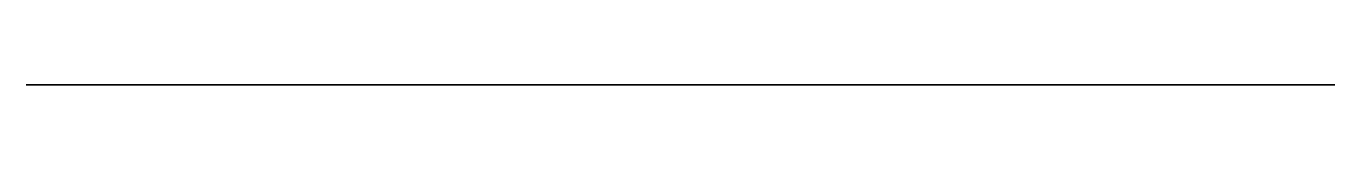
# Model space of a CAD drawing. Header units: millimetres. Extents: x -17.1 to 0.4, y 0 to 0.
import ezdxf

# ---------------------------------------------------------------- set-up
doc = ezdxf.new("R2010")
doc.units = ezdxf.units.MM
doc.layers.get('0').update_dxf_attribs({"color": 194, "true_color": 0x551cb1})

msp = doc.modelspace()

# ---------------------------------------------------------------- linework, layer by layer
at = {"color": 251, "true_color": 0x565656}
msp.add_polyline3d([(-4.15, 0, 66.58), (-4.152, 0, 68.327), (-3.519, 0, 68.327), (-2.963, 0, 68.337), (-2.688, 0, 68.355), (-2.418, 0, 68.387), (-2.285, 0, 68.409), (-2.155, 0, 68.436), (-2.027, 0, 68.469), (-1.901, 0, 68.507), (-1.779, 0, 68.552), (-1.659, 0, 68.604), (-1.543, 0, 68.663), (-1.431, 0, 68.73), (-1.273, 0, 68.839), (-1.123, 0, 68.959), (-0.981, 0, 69.088), (-0.848, 0, 69.227), (-0.724, 0, 69.375), (-0.61, 0, 69.531), (-0.506, 0, 69.696), (-0.413, 0, 69.869), (-0.343, 0, 70.02), (-0.283, 0, 70.175), (-0.232, 0, 70.332), (-0.19, 0, 70.491), (-0.158, 0, 70.651), (-0.134, 0, 70.813), (-0.12, 0, 70.976), (-0.116, 0, 71.139), (-0.12, 0, 71.302), (-0.134, 0, 71.465), (-0.158, 0, 71.627), (-0.19, 0, 71.788), (-0.232, 0, 71.947), (-0.283, 0, 72.104), (-0.343, 0, 72.258), (-0.413, 0, 72.41), (-0.506, 0, 72.583), (-0.61, 0, 72.747), (-0.724, 0, 72.904), (-0.848, 0, 73.052), (-0.981, 0, 73.19), (-1.123, 0, 73.32), (-1.273, 0, 73.439), (-1.431, 0, 73.548), (-1.543, 0, 73.615), (-1.659, 0, 73.674), (-1.779, 0, 73.726), (-1.901, 0, 73.771), (-2.027, 0, 73.81), (-2.155, 0, 73.842), (-2.285, 0, 73.869), (-2.418, 0, 73.892), (-2.688, 0, 73.923), (-2.963, 0, 73.941), (-3.519, 0, 73.951), (-4.152, 0, 73.951), (-4.139, 0, 75.634), (-4.05, 0, 75.636), (-3.961, 0, 75.642), (-3.782, 0, 75.662), (-3.603, 0, 75.694), (-3.424, 0, 75.739), (-3.2, 0, 75.81), (-2.982, 0, 75.897), (-2.77, 0, 75.998), (-2.566, 0, 76.113), (-2.371, 0, 76.242), (-2.277, 0, 76.311), (-2.185, 0, 76.384), (-2.096, 0, 76.46), (-2.01, 0, 76.54), (-1.926, 0, 76.622), (-1.845, 0, 76.707), (-1.764, 0, 76.799), (-1.687, 0, 76.894), (-1.614, 0, 76.991), (-1.544, 0, 77.091), (-1.478, 0, 77.194), (-1.416, 0, 77.299), (-1.358, 0, 77.406), (-1.304, 0, 77.516), (-1.251, 0, 77.635), (-1.202, 0, 77.756), (-1.159, 0, 77.878), (-1.121, 0, 78.002), (-1.087, 0, 78.127), (-1.058, 0, 78.254), (-1.034, 0, 78.382), (-1.014, 0, 78.511), (-0.999, 0, 78.641), (-0.989, 0, 78.771), (-0.981, 0, 79.035), (-0.992, 0, 79.3), (-1.02, 0, 79.566), (-1.065, 0, 79.832), (-1.127, 0, 80.098), (-1.205, 0, 80.361), (-1.299, 0, 80.622), (-1.41, 0, 80.88), (-1.535, 0, 81.132), (-1.676, 0, 81.379), (-1.831, 0, 81.62), (-3.254, 0, 83.778), (-4.569, 0, 86.004), (-5.38, 0, 87.55), (-6.131, 0, 89.125), (-6.822, 0, 90.727), (-7.452, 0, 92.355), (-8.121, 0, 94.324), (-8.7, 0, 96.32), (-8.865, 0, 97.003), (-9.003, 0, 97.692), (-9.114, 0, 98.387), (-9.2, 0, 99.086), (-9.308, 0, 100.494), (-9.34, 0, 101.905), (-8.972, 0, 101.91), (-8.449, 0, 101.933), (-8.191, 0, 101.961), (-7.939, 0, 102.004), (-7.816, 0, 102.032), (-7.695, 0, 102.064), (-7.577, 0, 102.102), (-7.461, 0, 102.146), (-7.349, 0, 102.196), (-7.24, 0, 102.252), (-7.134, 0, 102.315), (-7.033, 0, 102.385), (-6.879, 0, 102.507), (-6.734, 0, 102.638), (-6.597, 0, 102.778), (-6.469, 0, 102.927), (-6.35, 0, 103.084), (-6.242, 0, 103.249), (-6.143, 0, 103.421), (-6.056, 0, 103.6), (-5.992, 0, 103.752), (-5.937, 0, 103.907), (-5.891, 0, 104.063), (-5.853, 0, 104.222), (-5.823, 0, 104.381), (-5.802, 0, 104.542), (-5.789, 0, 104.703), (-5.785, 0, 104.865), (-5.789, 0, 105.026), (-5.802, 0, 105.188), (-5.823, 0, 105.348), (-5.853, 0, 105.508), (-5.891, 0, 105.666), (-5.937, 0, 105.823), (-5.992, 0, 105.977), (-6.056, 0, 106.129), (-6.143, 0, 106.308), (-6.242, 0, 106.481), (-6.35, 0, 106.646), (-6.469, 0, 106.803), (-6.597, 0, 106.951), (-6.734, 0, 107.092), (-6.879, 0, 107.223), (-7.033, 0, 107.345), (-7.134, 0, 107.415), (-7.24, 0, 107.478), (-7.349, 0, 107.534), (-7.461, 0, 107.584), (-7.577, 0, 107.627), (-7.695, 0, 107.665), (-7.816, 0, 107.698), (-7.939, 0, 107.725), (-8.065, 0, 107.748), (-8.191, 0, 107.767), (-8.449, 0, 107.793), (-8.71, 0, 107.806), (-8.972, 0, 107.81), (-9.195, 0, 107.81), (-9.195, 0, 109.488), (-8.972, 0, 109.488), (-8.206, 0, 109.499), (-8.017, 0, 109.512), (-7.831, 0, 109.532), (-7.648, 0, 109.56), (-7.47, 0, 109.6), (-7.338, 0, 109.638), (-7.209, 0, 109.684), (-7.083, 0, 109.739), (-6.961, 0, 109.801), (-6.843, 0, 109.87), (-6.729, 0, 109.946), (-6.619, 0, 110.028), (-6.513, 0, 110.117), (-6.422, 0, 110.203), (-6.335, 0, 110.293), (-6.253, 0, 110.388), (-6.176, 0, 110.486), (-6.104, 0, 110.589), (-6.038, 0, 110.696), (-5.978, 0, 110.806), (-5.925, 0, 110.92), (-5.894, 0, 110.995), (-5.865, 0, 111.071), (-5.816, 0, 111.226), (-5.778, 0, 111.384), (-5.75, 0, 111.544), (-5.733, 0, 111.707), (-5.726, 0, 111.871), (-5.73, 0, 112.036), (-5.745, 0, 112.201), (-5.77, 0, 112.366), (-5.805, 0, 112.531), (-5.851, 0, 112.694), (-5.907, 0, 112.855), (-5.973, 0, 113.013), (-6.05, 0, 113.169), (-6.137, 0, 113.321), (-6.235, 0, 113.468), (-6.509, 0, 113.831), (-6.808, 0, 114.19), (-7.425, 0, 114.905), (-7.953, 0, 115.561), (-8.451, 0, 116.241), (-8.919, 0, 116.942), (-9.356, 0, 117.664), (-9.962, 0, 118.806), (-10.489, 0, 119.987), (-10.936, 0, 121.201), (-11.299, 0, 122.442), (-11.411, 0, 122.912), (-11.506, 0, 123.387), (-11.649, 0, 124.345), (-11.733, 0, 125.311), (-11.761, 0, 126.28), (-11.774, 0, 126.925), (-11.794, 0, 127.241), (-11.829, 0, 127.553), (-11.851, 0, 127.691), (-11.877, 0, 127.829), (-11.909, 0, 127.965), (-11.946, 0, 128.1), (-11.988, 0, 128.232), (-12.035, 0, 128.362), (-12.087, 0, 128.489), (-12.145, 0, 128.613), (-12.208, 0, 128.733), (-12.277, 0, 128.849), (-12.352, 0, 128.962), (-12.432, 0, 129.069), (-12.518, 0, 129.172), (-12.609, 0, 129.27), (-12.707, 0, 129.362), (-12.811, 0, 129.449), (-12.862, 0, 129.487), (-12.916, 0, 129.524), (-12.97, 0, 129.558), (-13.025, 0, 129.59), (-13.082, 0, 129.62), (-13.14, 0, 129.648), (-13.259, 0, 129.698), (-13.382, 0, 129.741), (-13.509, 0, 129.777), (-13.639, 0, 129.808), (-13.771, 0, 129.832), (-14.043, 0, 129.868), (-14.321, 0, 129.888), (-14.883, 0, 129.898), (-17.077, 0, 129.898), (-17.077, 0, -1.225), (0.448, 0, -1.225), (0.448, 0, 62.892), (0.429, 0, 63.567), (0.398, 0, 63.9), (0.375, 0, 64.064), (0.347, 0, 64.226), (0.313, 0, 64.384), (0.272, 0, 64.539), (0.224, 0, 64.691), (0.168, 0, 64.838), (0.104, 0, 64.98), (0.031, 0, 65.118), (-0.009, 0, 65.185), (-0.052, 0, 65.25), (-0.097, 0, 65.314), (-0.144, 0, 65.376), (-0.252, 0, 65.504), (-0.366, 0, 65.626), (-0.487, 0, 65.742), (-0.614, 0, 65.852), (-0.747, 0, 65.956), (-0.884, 0, 66.052), (-1.026, 0, 66.141), (-1.172, 0, 66.223), (-1.293, 0, 66.282), (-1.417, 0, 66.334), (-1.543, 0, 66.38), (-1.672, 0, 66.42), (-1.803, 0, 66.454), (-1.936, 0, 66.483), (-2.208, 0, 66.528), (-2.485, 0, 66.556), (-2.767, 0, 66.572), (-3.337, 0, 66.581)], close=True, dxfattribs=at)

doc.saveas('drawing.dxf')
